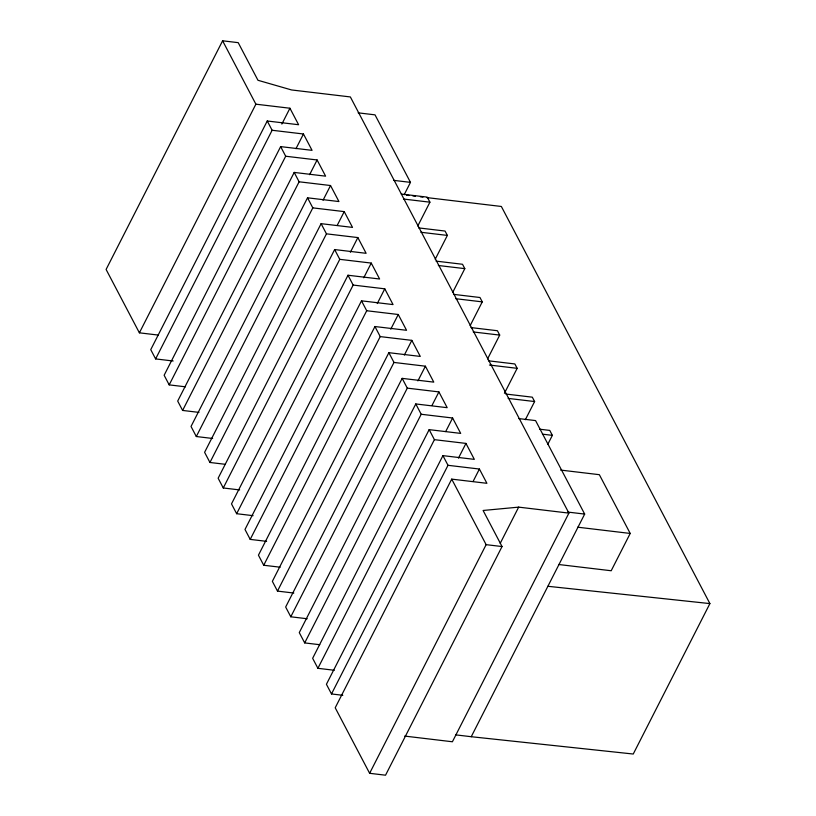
<?xml version="1.0" encoding="UTF-8"?>
<svg xmlns="http://www.w3.org/2000/svg" width="816" height="816" viewBox="0 0 816 816"><rect width="100%" height="100%" fill="white"/><g stroke="black" fill="none" stroke-linecap="round" stroke-linejoin="round"><path stroke-width="1.22" d="M404.675 736.083L452.401 741.764L568.905 513.111L350.36 96.941L291.567 89.954L257.968 80.284L238.211 42.656L222.605 40.8L106.1 269.453L139.383 332.826L158.304 335.08M139.383 332.826L255.887 104.183L222.605 40.8M255.887 104.183L289.935 108.232L298.595 124.726L267.25 120.992L150.746 349.646L155.621 358.918L173.165 361.009M155.621 358.918L272.126 130.264L267.25 120.992M281.857 124.073L289.935 108.232M272.126 130.264L303.46 133.997L312.059 150.348L280.643 146.615L164.138 375.258L169.187 384.877L185.528 386.825M169.187 384.877L285.692 156.233L280.643 146.615M295.963 148.706L303.46 133.997M285.692 156.233L317.108 159.967L325.604 176.164L294.199 172.421L177.694 401.074L182.611 410.438L198.951 412.386M182.611 410.438L299.115 181.795L294.199 172.421M309.611 174.685L317.108 159.967M299.115 181.795L330.531 185.528L338.946 201.552L307.53 197.809L191.026 426.462L196.309 436.529L212.65 438.478M196.309 436.529L312.814 207.876L307.53 197.809M323.034 200.246L330.531 185.528M312.814 207.876L344.23 211.619L352.522 227.399L321.106 223.666L204.602 452.319L209.947 462.478L225.022 464.273M209.947 462.478L326.451 233.835L321.106 223.666M337.304 225.196L344.23 211.619M326.451 233.835L357.857 237.568L366.119 253.307L334.642 249.563L218.137 478.217L223.268 487.978L239.639 489.926M223.268 487.978L339.772 259.335L334.642 249.563M350.36 252.287L357.857 237.568M339.772 259.335L371.249 263.078L379.613 279.001L348.004 275.237L231.499 503.89L236.65 513.713L253.093 515.671M236.65 513.713L353.155 285.059L348.004 275.237M404.155 194.779L410.479 182.366L375.023 114.852L358.142 112.843M363.752 277.797L371.249 263.078M353.155 285.059L384.775 288.823L393.047 304.582L361.498 300.829L244.994 529.472L250.206 539.396L266.608 541.345M250.206 539.396L366.71 310.743L361.498 300.829M377.278 303.532L384.775 288.823M417.772 226.032L429.92 202.184L427.258 197.125L401.248 194.035M366.71 310.743L398.259 314.497L406.552 330.296L374.942 326.533L258.437 555.186L263.721 565.253L280.163 567.202M263.721 565.253L380.225 336.6L374.942 326.533M390.752 329.215L398.259 314.497M435.214 259.253L447.362 235.416L445.067 231.05L418.608 227.899M380.225 336.6L411.835 340.364L420.271 356.419L388.865 352.685L272.36 581.339L277.481 591.1L293.821 593.048M277.481 591.1L393.985 362.447L388.865 352.685M404.338 355.072L411.835 340.364M393.985 362.447L425.401 366.19L433.775 382.133L402.166 378.369L285.661 607.022L290.792 616.794L307.224 618.752M452.666 292.485L464.814 268.637L462.519 264.272L436.05 261.12M290.792 616.794L407.286 388.141L402.166 378.369M417.904 380.899L425.401 366.19M407.286 388.141L438.906 391.904L447.188 407.684L415.783 403.951L299.278 632.604L304.694 642.916L319.77 644.711M304.694 642.916L421.199 414.263L415.783 403.951M470.118 325.706L482.266 301.869L479.971 297.503L453.502 294.352M431.98 405.491L438.906 391.904M421.199 414.263L452.615 418.006L460.693 433.398L429.155 429.644L312.65 658.298L317.903 668.314L334.315 670.262M317.903 668.314L434.408 439.661L429.155 429.644M445.689 431.582L452.615 418.006M487.56 358.938L499.708 335.09L497.413 330.725L470.954 327.583M434.408 439.661L465.956 443.414L474.331 459.367L442.925 455.634L326.42 684.287L331.5 693.957L342.802 695.293M331.5 693.957L448.004 465.304L442.925 455.634M458.459 458.133L465.956 443.414M448.004 465.304L479.41 469.037L486.907 483.307L451.717 479.125L335.213 707.778L369.628 773.303L385.54 775.2L502.044 546.547L483.103 510.479L518.67 507.134L568.905 513.111M504.431 393.302L517.16 368.322L514.865 363.956L488.396 360.805M473.066 481.491L479.41 469.037M525.351 419.71L534.613 401.543L532.318 397.178L505.849 394.036M369.628 773.303L486.132 544.66L451.717 479.125M547.74 444.404L552.361 435.346L549.76 430.409L539.682 429.206M500.208 543.354L518.67 507.134M455.563 734.849L471.24 736.715L584.674 514.08L535.571 420.587L518.69 418.577M560.612 470.077L599.352 474.688L630.207 533.44L611.194 570.751L558.705 564.509M426.748 197.584L501.35 206.468L709.9 603.595L633.247 754.025L471.24 736.715M547.883 586.286L709.9 603.595M393.598 180.356L410.479 182.366M406.511 195.177L409.04 195.483M412.835 195.932L415.364 196.238M420.424 196.84L422.953 197.135M403.451 199.033L429.92 202.184M420.893 232.264L447.362 235.416M438.345 265.496L464.814 268.637M455.797 298.717L482.266 301.869M473.239 331.949L499.708 335.09M489.437 365.027L517.16 368.322M508.144 398.402L534.613 401.543M542.446 434.163L552.361 435.346M567.793 512.071L584.674 514.08M577.718 527.197L630.207 533.44M486.132 544.66L502.044 546.547"/></g></svg>
